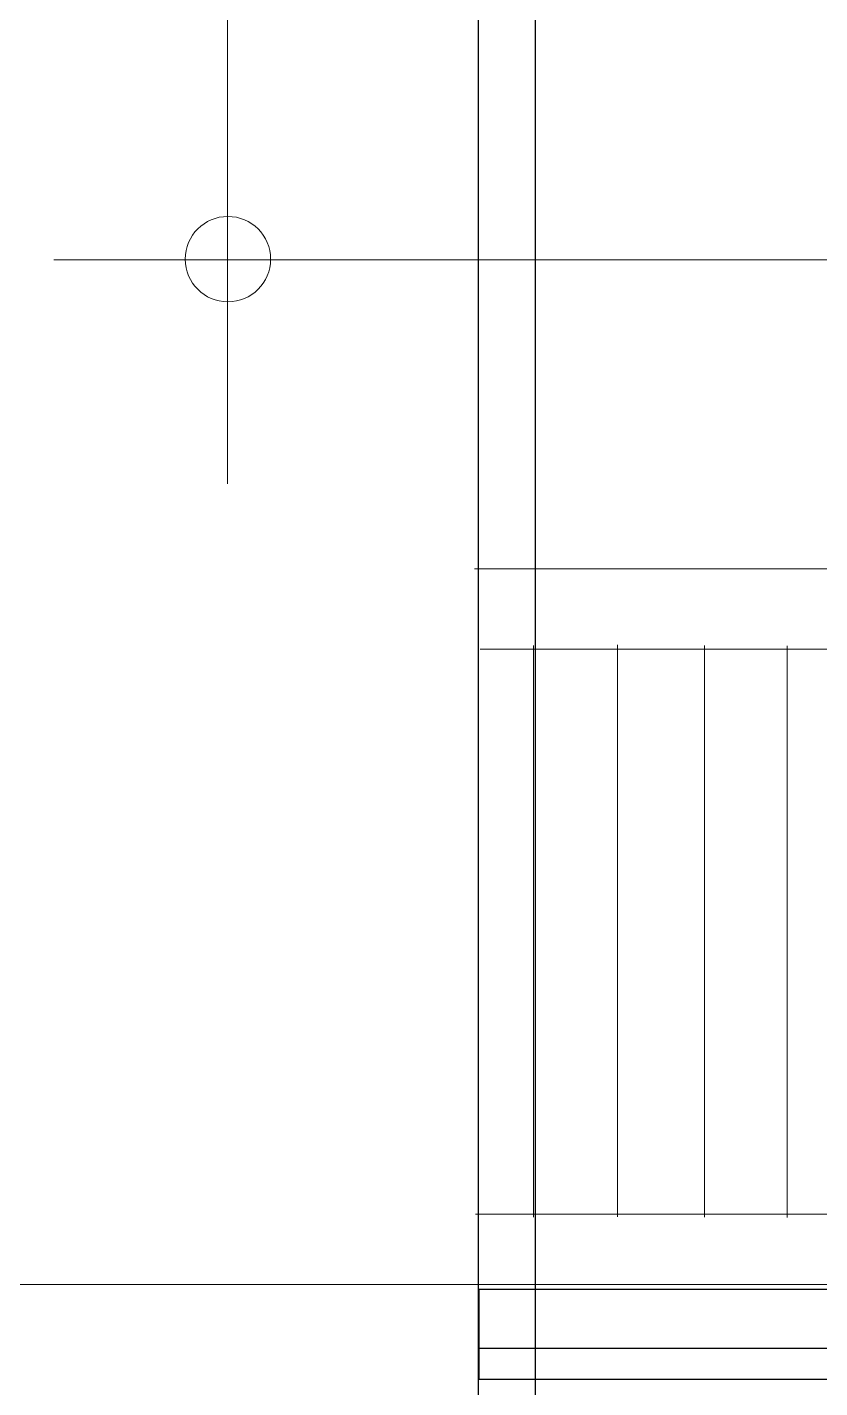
# Model space of a CAD drawing. Header units: millimetres. Extents: x 6 to 41668, y 1529 to 28527.
# Drawn here: x 16136 to 17358, y 14957 to 17055 of the extents above; entities that cross this region are included whole.
import ezdxf

# ---------------------------------------------------------------- set-up
doc = ezdxf.new("R2010")
doc.units = ezdxf.units.MM
doc.header["$LTSCALE"] = 50
doc.layers.add('05_Linien_stark', color=7, linetype='Continuous')
doc.layers.add('07_Bemassung', color=6, linetype='Continuous')

msp = doc.modelspace()

# ---------------------------------------------------------------- linework, layer by layer
at = {"layer": '05_Linien_stark', "lineweight": 15}
for p, q in [((17681.5, 16695.9), (16176.7, 16695.9)), ((16825.2, 16219.8), (18825.2, 16219.8)), ((16825.2, 16219.8), (18825.2, 16219.8)), ((16833.8, 16095.9), (18824.7, 16095.9)), ((16833.8, 16095.9), (18824.7, 16095.9)), ((16916.1, 16101.4), (16916.1, 15220.1)), ((16916.1, 16101.4), (16916.1, 15220.1)), ((17045.8, 16102.3), (17045.8, 15220.9)), ((17045.8, 16102.3), (17045.8, 15220.9)), ((17179.7, 16101.2), (17179.7, 15219.9)), ((17179.7, 16101.2), (17179.7, 15219.9)), ((17307.2, 16101.1), (17307.2, 15219.8)), ((17307.2, 16101.1), (17307.2, 15219.8)), ((16826.9, 15224.7), (18821.2, 15224.7)), ((16826.9, 15224.7), (18821.2, 15224.7))]:
    msp.add_line(p, q, dxfattribs=at)
at = {"layer": '05_Linien_stark', "lineweight": 25}
for points in [[(16831.2, 19280.2), (16918.9, 19280.2), (16918.9, 12187.6), (16831.2, 12187.6)], [(16832.4, 15109.3), (18820, 15109.3), (18820, 15017.9), (16832.4, 15017.9)], [(16832.4, 15109.3), (18820, 15109.3), (18820, 15017.9), (16832.4, 15017.9)], [(16832.3, 15018), (18820, 15018), (18820, 14969.9), (16832.3, 14969.9)], [(16832.3, 15018), (18820, 15018), (18820, 14969.9), (16832.3, 14969.9)]]:
    msp.add_lwpolyline(points, close=True, dxfattribs=at)
at = {"layer": '07_Bemassung', "lineweight": 15}
msp.add_line((16444.6, 19822.7), (16444.6, 16350.7), dxfattribs=at)
at = {"layer": '07_Bemassung', "lineweight": 9}
msp.add_line((18814, 15116.5), (12285.6, 15116.5), dxfattribs=at)
at = {"layer": '07_Bemassung', "lineweight": 18}
msp.add_circle((16445.1, 16697), 65.8, dxfattribs=at)

doc.saveas('drawing.dxf')
